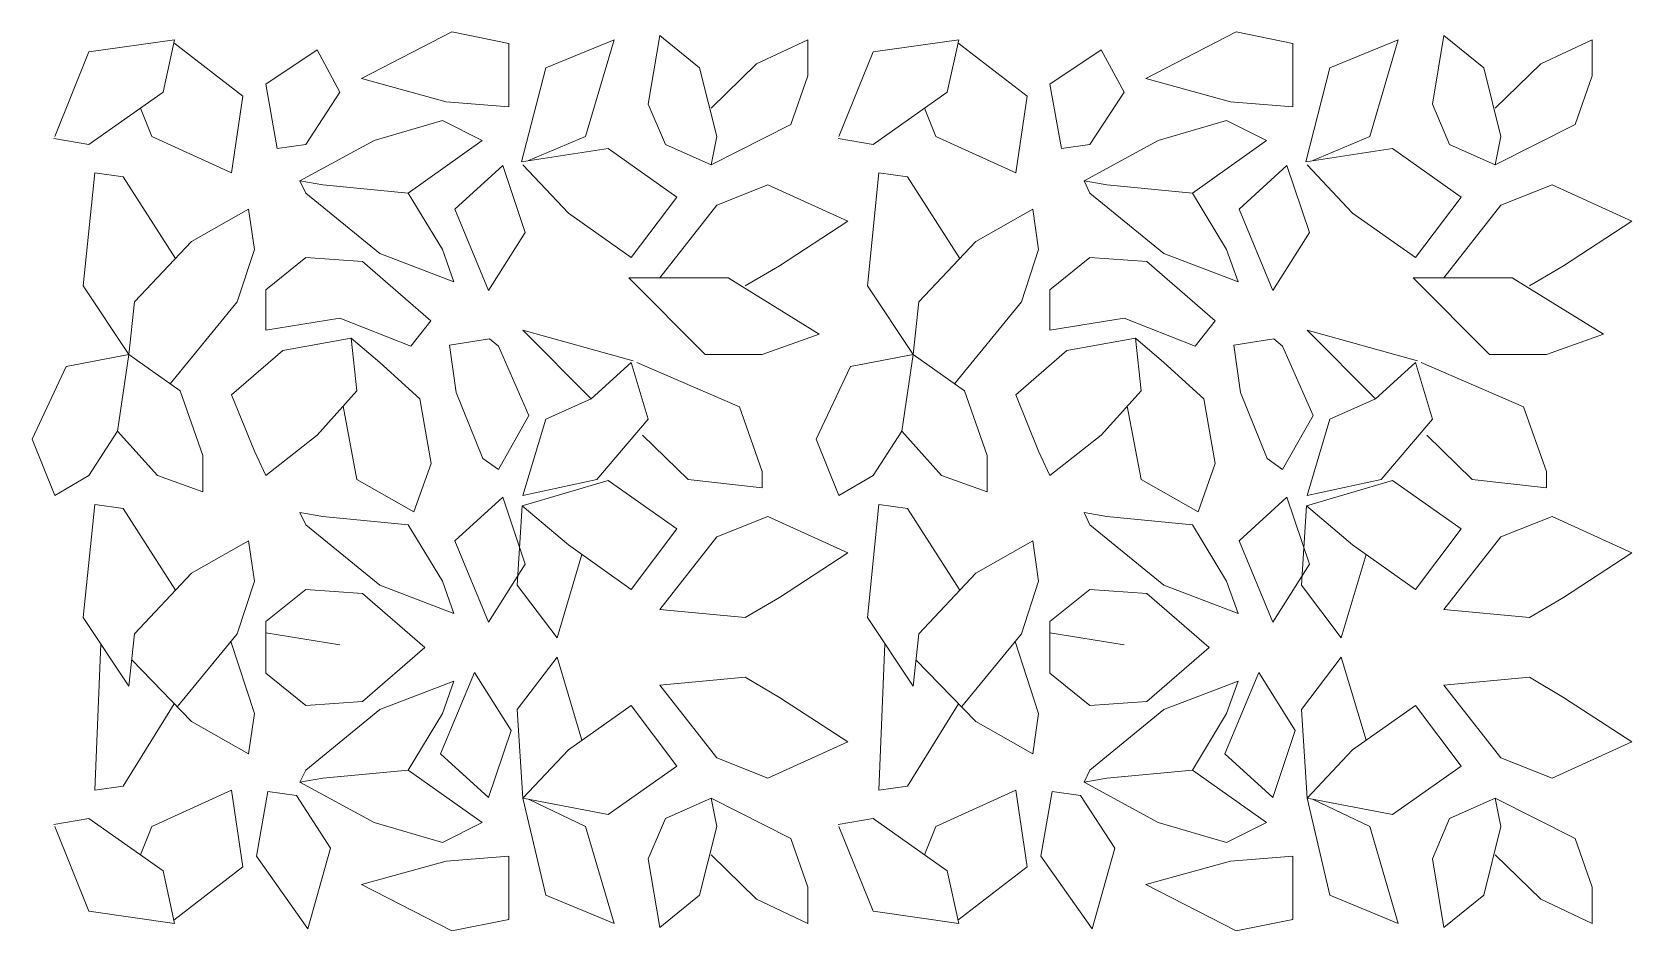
# Model space of a CAD drawing. Header units: millimetres. Extents: x 66.436 to 67.084, y 160.648 to 161.012.
import ezdxf

# ---------------------------------------------------------------- set-up
doc = ezdxf.new("R2010")
doc.units = ezdxf.units.MM
doc.layers.add('SIEPE', color=94, linetype='Continuous', lineweight=9)

# ---------------------------------------------------------------- blocks, each defined once
blk = doc.blocks.new('*U51')
at = {"color": 0}
for p, q in [((0.0443, 0.7), (0.1109, 0.7094)), ((0.1109, 0.7094), (0.102, 0.6686)), ((0.3267, 0.7154), (0.2564, 0.6792)), ((0.3709, 0.7063), (0.3267, 0.7154)), ((0.3996, 0.6875), (0.4528, 0.7094)), ((0.4528, 0.7094), (0.4306, 0.6341)), ((0.4794, 0.6592), (0.4883, 0.7126)), ((0.4883, 0.7126), (0.5193, 0.6875)), ((0.6036, 0.7094), (0.5636, 0.6906)), ((0.6036, 0.6812), (0.6036, 0.7094)), ((0.6543, 0.7), (0.7209, 0.7094)), ((0.7209, 0.7094), (0.712, 0.6686)), ((0.9367, 0.7154), (0.8664, 0.6792)), ((0.9809, 0.7063), (0.9367, 0.7154)), ((1.0096, 0.6875), (1.0628, 0.7094)), ((1.0628, 0.7094), (1.0406, 0.6341)), ((1.0894, 0.6592), (1.0983, 0.7126)), ((1.0983, 0.7126), (1.1293, 0.6875)), ((1.2136, 0.7094), (1.1736, 0.6906)), ((1.2136, 0.6812), (1.2136, 0.7094)), ((0.0177, 0.6341), (0.0443, 0.7)), ((0.1103, 0.707), (0.1641, 0.6655)), ((0.1818, 0.6749), (0.2217, 0.7014)), ((0.2217, 0.7014), (0.2395, 0.6686)), ((0.3709, 0.6572), (0.3709, 0.7063)), ((0.6277, 0.6341), (0.6543, 0.7)), ((0.7203, 0.707), (0.7741, 0.6655)), ((0.7918, 0.6749), (0.8317, 0.7014)), ((0.8317, 0.7014), (0.8495, 0.6686)), ((0.9809, 0.6572), (0.9809, 0.7063)), ((0.3996, 0.6875), (0.3808, 0.6144)), ((0.5193, 0.6875), (0.5326, 0.6341)), ((0.5636, 0.6906), (0.5282, 0.6561)), ((1.0096, 0.6875), (0.9908, 0.6144)), ((1.1293, 0.6875), (1.1426, 0.6341)), ((1.1736, 0.6906), (1.1382, 0.6561)), ((0.1907, 0.6247), (0.1818, 0.6749)), ((0.2564, 0.6792), (0.3223, 0.6611)), ((0.5903, 0.6435), (0.6036, 0.6812)), ((0.8007, 0.6247), (0.7918, 0.6749)), ((0.8664, 0.6792), (0.9323, 0.6611)), ((1.2003, 0.6435), (1.2136, 0.6812)), ((0.102, 0.6686), (0.0443, 0.6278)), ((0.1641, 0.6655), (0.1552, 0.6058)), ((0.2395, 0.6686), (0.2129, 0.6278)), ((0.3223, 0.6611), (0.3709, 0.6572)), ((0.712, 0.6686), (0.6543, 0.6278)), ((0.7741, 0.6655), (0.7652, 0.6058)), ((0.8495, 0.6686), (0.8229, 0.6278)), ((0.9323, 0.6611), (0.9809, 0.6572)), ((0.0931, 0.6341), (0.0843, 0.6561)), ((0.4927, 0.6278), (0.4794, 0.6592)), ((0.7031, 0.6341), (0.6943, 0.6561)), ((1.1027, 0.6278), (1.0894, 0.6592)), ((0.2661, 0.6309), (0.3193, 0.6466)), ((0.3193, 0.6466), (0.3503, 0.6309)), ((0.5282, 0.6121), (0.5903, 0.6435)), ((0.8761, 0.6309), (0.9293, 0.6466)), ((0.9293, 0.6466), (0.9603, 0.6309)), ((1.1382, 0.6121), (1.2003, 0.6435)), ((0.0171, 0.6326), (0.0443, 0.6278)), ((0.1552, 0.6058), (0.0931, 0.6341)), ((0.2129, 0.6278), (0.1907, 0.6247)), ((0.2084, 0.5996), (0.2661, 0.6309)), ((0.3503, 0.6309), (0.2927, 0.5901)), ((0.4483, 0.6247), (0.3808, 0.6144)), ((0.4306, 0.6341), (0.3863, 0.6153)), ((0.4483, 0.6247), (0.5016, 0.587)), ((0.5282, 0.6121), (0.4927, 0.6278)), ((0.5326, 0.6341), (0.5282, 0.6121)), ((0.6271, 0.6326), (0.6543, 0.6278)), ((0.7652, 0.6058), (0.7031, 0.6341)), ((0.8229, 0.6278), (0.8007, 0.6247)), ((0.8184, 0.5996), (0.8761, 0.6309)), ((0.9603, 0.6309), (0.9027, 0.5901)), ((1.0583, 0.6247), (0.9908, 0.6144)), ((1.0406, 0.6341), (0.9963, 0.6153)), ((1.0583, 0.6247), (1.1116, 0.587)), ((1.1382, 0.6121), (1.1027, 0.6278)), ((1.1426, 0.6341), (1.1382, 0.6121)), ((0.3662, 0.6114), (0.3289, 0.5775)), ((0.3837, 0.5595), (0.3662, 0.6114)), ((0.4173, 0.5744), (0.3818, 0.6121)), ((0.9762, 0.6114), (0.9389, 0.5775)), ((0.9937, 0.5595), (0.9762, 0.6114)), ((1.0273, 0.5744), (0.9918, 0.6121)), ((0.0488, 0.6058), (0.0399, 0.5179)), ((0.071, 0.6027), (0.0488, 0.6058)), ((0.1117, 0.5392), (0.071, 0.6027)), ((0.2262, 0.5964), (0.2084, 0.5996)), ((0.2129, 0.5901), (0.2084, 0.5996)), ((0.6588, 0.6058), (0.6499, 0.5179)), ((0.681, 0.6027), (0.6588, 0.6058)), ((0.7217, 0.5392), (0.681, 0.6027)), ((0.8362, 0.5964), (0.8184, 0.5996)), ((0.8229, 0.5901), (0.8184, 0.5996)), ((0.2705, 0.543), (0.2129, 0.5901)), ((0.2927, 0.5901), (0.2262, 0.5964)), ((0.2927, 0.5901), (0.3193, 0.5462)), ((0.5016, 0.587), (0.4661, 0.5399)), ((0.5326, 0.5807), (0.5725, 0.5964)), ((0.5725, 0.5964), (0.6346, 0.5682)), ((0.8805, 0.543), (0.8229, 0.5901)), ((0.9027, 0.5901), (0.8362, 0.5964)), ((0.9027, 0.5901), (0.9293, 0.5462)), ((1.1116, 0.587), (1.0761, 0.5399)), ((1.1426, 0.5807), (1.1825, 0.5964)), ((1.1825, 0.5964), (1.2446, 0.5682)), ((0.1242, 0.5525), (0.1685, 0.5776)), ((0.1685, 0.5776), (0.173, 0.5462)), ((0.3289, 0.5775), (0.3552, 0.5143)), ((0.4661, 0.5399), (0.4173, 0.5744)), ((0.4883, 0.5242), (0.5326, 0.5807)), ((0.7342, 0.5525), (0.7785, 0.5776)), ((0.7785, 0.5776), (0.783, 0.5462)), ((0.9389, 0.5775), (0.9652, 0.5143)), ((1.0761, 0.5399), (1.0273, 0.5744)), ((1.0983, 0.5242), (1.1426, 0.5807)), ((0.6346, 0.5682), (0.5814, 0.5336)), ((1.2446, 0.5682), (1.1914, 0.5336)), ((0.0798, 0.5054), (0.1242, 0.5525)), ((0.3552, 0.5143), (0.3837, 0.5595)), ((0.6898, 0.5054), (0.7342, 0.5525)), ((0.9652, 0.5143), (0.9937, 0.5595)), ((0.173, 0.5462), (0.1596, 0.5054)), ((0.2129, 0.5399), (0.1818, 0.5148)), ((0.2572, 0.5368), (0.2129, 0.5399)), ((0.3103, 0.4906), (0.2572, 0.5368)), ((0.3282, 0.5211), (0.2705, 0.543)), ((0.3193, 0.5462), (0.3282, 0.5211)), ((0.783, 0.5462), (0.7696, 0.5054)), ((0.8229, 0.5399), (0.7918, 0.5148)), ((0.8672, 0.5368), (0.8229, 0.5399)), ((0.9203, 0.4906), (0.8672, 0.5368)), ((0.9382, 0.5211), (0.8805, 0.543)), ((0.9293, 0.5462), (0.9382, 0.5211)), ((0.4643, 0.5242), (0.5237, 0.4645)), ((0.4643, 0.5242), (0.5415, 0.5242)), ((0.6124, 0.4802), (0.5415, 0.5242)), ((0.5814, 0.5336), (0.5548, 0.5179)), ((1.0743, 0.5242), (1.1337, 0.4645)), ((1.0743, 0.5242), (1.1515, 0.5242)), ((1.2224, 0.4802), (1.1515, 0.5242)), ((1.1914, 0.5336), (1.1648, 0.5179)), ((0.0399, 0.5179), (0.0754, 0.4645)), ((0.1818, 0.5148), (0.1818, 0.4834)), ((0.6499, 0.5179), (0.6854, 0.4645)), ((0.7918, 0.5148), (0.7918, 0.4834)), ((0.0754, 0.4645), (0.0798, 0.5054)), ((0.1076, 0.4417), (0.1596, 0.5054)), ((0.6854, 0.4645), (0.6898, 0.5054)), ((0.7176, 0.4417), (0.7696, 0.5054)), ((0.1818, 0.4834), (0.2395, 0.4928)), ((0.2947, 0.471), (0.2395, 0.4928)), ((0.3103, 0.4906), (0.2947, 0.471)), ((0.7918, 0.4834), (0.8495, 0.4928)), ((0.9047, 0.471), (0.8495, 0.4928)), ((0.9203, 0.4906), (0.9047, 0.471)), ((0.2483, 0.4771), (0.1951, 0.4677)), ((0.2528, 0.4363), (0.2483, 0.4771)), ((0.2483, 0.4771), (0.2705, 0.4583)), ((0.356, 0.4767), (0.3248, 0.4718)), ((0.3628, 0.4711), (0.356, 0.4767)), ((0.3818, 0.4834), (0.435, 0.43)), ((0.4677, 0.4597), (0.3818, 0.4834)), ((0.5681, 0.4645), (0.6124, 0.4802)), ((0.8583, 0.4771), (0.8051, 0.4677)), ((0.8628, 0.4363), (0.8583, 0.4771)), ((0.8583, 0.4771), (0.8805, 0.4583)), ((0.966, 0.4767), (0.9348, 0.4718)), ((0.9728, 0.4711), (0.966, 0.4767)), ((0.9918, 0.4834), (1.045, 0.43)), ((1.0777, 0.4597), (0.9918, 0.4834)), ((1.1781, 0.4645), (1.2224, 0.4802)), ((0.0266, 0.4551), (0.0754, 0.4645)), ((0.0665, 0.4049), (0.0754, 0.4645)), ((0.0754, 0.4645), (0.1153, 0.4363)), ((0.1951, 0.4677), (0.1552, 0.4331)), ((0.3248, 0.4718), (0.33, 0.435)), ((0.3628, 0.4711), (0.3865, 0.4171)), ((0.5237, 0.4645), (0.5681, 0.4645)), ((0.6366, 0.4551), (0.6854, 0.4645)), ((0.6765, 0.4049), (0.6854, 0.4645)), ((0.6854, 0.4645), (0.7253, 0.4363)), ((0.8051, 0.4677), (0.7652, 0.4331)), ((0.9348, 0.4718), (0.94, 0.435)), ((0.9728, 0.4711), (0.9965, 0.4171)), ((1.1337, 0.4645), (1.1781, 0.4645)), ((0, 0.3986), (0.0266, 0.4551)), ((0.3016, 0.43), (0.2705, 0.4583)), ((0.435, 0.43), (0.4661, 0.4583)), ((0.4661, 0.4583), (0.4794, 0.4143)), ((0.4705, 0.4583), (0.5503, 0.4237)), ((0.61, 0.3986), (0.6366, 0.4551)), ((0.9116, 0.43), (0.8805, 0.4583)), ((1.045, 0.43), (1.0761, 0.4583)), ((1.0761, 0.4583), (1.0894, 0.4143)), ((1.0805, 0.4583), (1.1603, 0.4237)), ((0.1153, 0.4363), (0.133, 0.386)), ((0.2217, 0.4017), (0.2528, 0.4363)), ((0.7253, 0.4363), (0.743, 0.386)), ((0.8317, 0.4017), (0.8628, 0.4363)), ((0.1552, 0.4331), (0.173, 0.3892)), ((0.242, 0.4243), (0.2528, 0.3672)), ((0.3104, 0.3798), (0.3016, 0.43)), ((0.33, 0.435), (0.3508, 0.3835)), ((0.3996, 0.4143), (0.435, 0.43)), ((0.5503, 0.4237), (0.5681, 0.3735)), ((0.7652, 0.4331), (0.783, 0.3892)), ((0.852, 0.4243), (0.8628, 0.3672)), ((0.9204, 0.3798), (0.9116, 0.43)), ((0.94, 0.435), (0.9608, 0.3835)), ((1.0096, 0.4143), (1.045, 0.43)), ((1.1603, 0.4237), (1.1781, 0.3735)), ((0.3865, 0.4171), (0.3628, 0.3751)), ((0.3818, 0.3547), (0.3996, 0.4143)), ((0.4794, 0.4143), (0.4395, 0.3672)), ((0.9965, 0.4171), (0.9728, 0.3751)), ((0.9918, 0.3547), (1.0096, 0.4143)), ((1.0894, 0.4143), (1.0495, 0.3672)), ((0.0177, 0.3547), (0, 0.3986)), ((0.0665, 0.4049), (0.0443, 0.3703)), ((0.0976, 0.3703), (0.0665, 0.4049)), ((0.1818, 0.3703), (0.2217, 0.4017)), ((0.5104, 0.3672), (0.475, 0.4017)), ((0.6277, 0.3547), (0.61, 0.3986)), ((0.6765, 0.4049), (0.6543, 0.3703)), ((0.7076, 0.3703), (0.6765, 0.4049)), ((0.7918, 0.3703), (0.8317, 0.4017)), ((1.1204, 0.3672), (1.085, 0.4017)), ((0.133, 0.386), (0.133, 0.3578)), ((0.173, 0.3892), (0.1818, 0.3703)), ((0.743, 0.386), (0.743, 0.3578)), ((0.783, 0.3892), (0.7918, 0.3703)), ((0.2971, 0.3421), (0.3104, 0.3798)), ((0.3508, 0.3835), (0.3628, 0.3751)), ((0.5681, 0.3735), (0.5681, 0.3609)), ((0.9071, 0.3421), (0.9204, 0.3798)), ((0.9608, 0.3835), (0.9728, 0.3751)), ((1.1781, 0.3735), (1.1781, 0.3609)), ((0.0443, 0.3703), (0.0177, 0.3547)), ((0.133, 0.3578), (0.0976, 0.3703)), ((0.2528, 0.3672), (0.2971, 0.3421)), ((0.4483, 0.3666), (0.3814, 0.3468)), ((0.4395, 0.3672), (0.3818, 0.3547)), ((0.4483, 0.3666), (0.5016, 0.3289)), ((0.5681, 0.3609), (0.5104, 0.3672)), ((0.6543, 0.3703), (0.6277, 0.3547)), ((0.743, 0.3578), (0.7076, 0.3703)), ((0.8628, 0.3672), (0.9071, 0.3421)), ((1.0583, 0.3666), (0.9914, 0.3468)), ((1.0495, 0.3672), (0.9918, 0.3547)), ((1.0583, 0.3666), (1.1116, 0.3289)), ((1.1781, 0.3609), (1.1204, 0.3672)), ((0.3662, 0.3534), (0.3289, 0.3195)), ((0.3837, 0.3014), (0.3662, 0.3534)), ((0.9762, 0.3534), (0.9389, 0.3195)), ((0.9937, 0.3014), (0.9762, 0.3534)), ((0.0488, 0.3478), (0.0399, 0.2599)), ((0.071, 0.3446), (0.0488, 0.3478)), ((0.1117, 0.2812), (0.071, 0.3446)), ((0.2262, 0.3384), (0.2084, 0.3415)), ((0.2129, 0.3321), (0.2084, 0.3415)), ((0.2927, 0.3321), (0.2262, 0.3384)), ((0.3814, 0.3468), (0.3774, 0.285)), ((0.4173, 0.3164), (0.3814, 0.3468)), ((0.5326, 0.3227), (0.5725, 0.3384)), ((0.5725, 0.3384), (0.6346, 0.3101)), ((0.6588, 0.3478), (0.6499, 0.2599)), ((0.681, 0.3446), (0.6588, 0.3478)), ((0.7217, 0.2812), (0.681, 0.3446)), ((0.8362, 0.3384), (0.8184, 0.3415)), ((0.8229, 0.3321), (0.8184, 0.3415)), ((0.9027, 0.3321), (0.8362, 0.3384)), ((0.9914, 0.3468), (0.9874, 0.285)), ((1.0273, 0.3164), (0.9914, 0.3468)), ((1.1426, 0.3227), (1.1825, 0.3384)), ((1.1825, 0.3384), (1.2446, 0.3101)), ((0.2705, 0.285), (0.2129, 0.3321)), ((0.2927, 0.3321), (0.3193, 0.2881)), ((0.5016, 0.3289), (0.4661, 0.2818)), ((0.8805, 0.285), (0.8229, 0.3321)), ((0.9027, 0.3321), (0.9293, 0.2881)), ((1.1116, 0.3289), (1.0761, 0.2818)), ((0.1242, 0.2944), (0.1685, 0.3195)), ((0.1685, 0.3195), (0.173, 0.2881)), ((0.3289, 0.3195), (0.3552, 0.2562)), ((0.4661, 0.2818), (0.4173, 0.3164)), ((0.4883, 0.2661), (0.5326, 0.3227)), ((0.7342, 0.2944), (0.7785, 0.3195)), ((0.7785, 0.3195), (0.783, 0.2881)), ((0.9389, 0.3195), (0.9652, 0.2562)), ((1.0761, 0.2818), (1.0273, 0.3164)), ((1.0983, 0.2661), (1.1426, 0.3227)), ((0.3552, 0.2562), (0.3837, 0.3014)), ((0.4277, 0.309), (0.4084, 0.2442)), ((0.6346, 0.3101), (0.5814, 0.2756)), ((0.9652, 0.2562), (0.9937, 0.3014)), ((1.0377, 0.309), (1.0184, 0.2442)), ((1.2446, 0.3101), (1.1914, 0.2756)), ((0.0798, 0.2473), (0.1242, 0.2944)), ((0.173, 0.2881), (0.1596, 0.2473)), ((0.3193, 0.2881), (0.3282, 0.263)), ((0.6898, 0.2473), (0.7342, 0.2944)), ((0.783, 0.2881), (0.7696, 0.2473)), ((0.9293, 0.2881), (0.9382, 0.263)), ((0.2129, 0.2818), (0.1818, 0.2567)), ((0.2572, 0.2787), (0.2129, 0.2818)), ((0.3056, 0.2367), (0.2572, 0.2787)), ((0.3282, 0.263), (0.2705, 0.285)), ((0.3774, 0.285), (0.4084, 0.2442)), ((0.5814, 0.2756), (0.5548, 0.2599)), ((0.8229, 0.2818), (0.7918, 0.2567)), ((0.8672, 0.2787), (0.8229, 0.2818)), ((0.9156, 0.2367), (0.8672, 0.2787)), ((0.9382, 0.263), (0.8805, 0.285)), ((0.9874, 0.285), (1.0184, 0.2442)), ((1.1914, 0.2756), (1.1648, 0.2599)), ((0.4883, 0.2661), (0.5548, 0.2599)), ((1.0983, 0.2661), (1.1648, 0.2599)), ((0.0399, 0.2599), (0.0754, 0.2065)), ((0.1818, 0.2567), (0.1818, 0.2253)), ((0.6499, 0.2599), (0.6854, 0.2065)), ((0.7918, 0.2567), (0.7918, 0.2253)), ((0.0488, 0.1256), (0.0535, 0.2395)), ((0.0754, 0.2065), (0.0798, 0.2473)), ((0.1133, 0.1906), (0.1596, 0.2473)), ((0.173, 0.1852), (0.1547, 0.2412)), ((0.1818, 0.248), (0.2395, 0.2386)), ((0.1818, 0.2166), (0.1818, 0.248)), ((0.3056, 0.2367), (0.2572, 0.1947)), ((0.6588, 0.1256), (0.6635, 0.2395)), ((0.6854, 0.2065), (0.6898, 0.2473)), ((0.7233, 0.1906), (0.7696, 0.2473)), ((0.783, 0.1852), (0.7647, 0.2412)), ((0.7918, 0.248), (0.8495, 0.2386)), ((0.7918, 0.2166), (0.7918, 0.248)), ((0.9156, 0.2367), (0.8672, 0.1947)), ((0.0776, 0.2269), (0.1242, 0.179)), ((0.3774, 0.1884), (0.4084, 0.2292)), ((0.4277, 0.1644), (0.4084, 0.2292)), ((0.6876, 0.2269), (0.7342, 0.179)), ((0.9874, 0.1884), (1.0184, 0.2292)), ((1.0377, 0.1644), (1.0184, 0.2292)), ((0.2129, 0.1915), (0.1818, 0.2166)), ((0.3178, 0.1539), (0.3442, 0.2171)), ((0.3442, 0.2171), (0.3727, 0.1719)), ((0.4883, 0.2072), (0.5548, 0.2135)), ((0.5814, 0.1978), (0.5548, 0.2135)), ((0.8229, 0.1915), (0.7918, 0.2166)), ((0.9278, 0.1539), (0.9542, 0.2171)), ((0.9542, 0.2171), (0.9827, 0.1719)), ((1.0983, 0.2072), (1.1648, 0.2135)), ((1.1914, 0.1978), (1.1648, 0.2135)), ((0.3282, 0.2104), (0.2705, 0.1884)), ((0.3193, 0.1852), (0.3282, 0.2104)), ((0.4883, 0.2072), (0.5326, 0.1507)), ((0.9382, 0.2104), (0.8805, 0.1884)), ((0.9293, 0.1852), (0.9382, 0.2104)), ((1.0983, 0.2072), (1.1426, 0.1507)), ((0.1106, 0.1929), (0.071, 0.1287)), ((0.2572, 0.1947), (0.2129, 0.1915)), ((0.2705, 0.1884), (0.2129, 0.1413)), ((0.3818, 0.1193), (0.3774, 0.1884)), ((0.4661, 0.1915), (0.4173, 0.157)), ((0.5016, 0.1444), (0.4661, 0.1915)), ((0.6346, 0.1633), (0.5814, 0.1978)), ((0.7206, 0.1929), (0.681, 0.1287)), ((0.8672, 0.1947), (0.8229, 0.1915)), ((0.8805, 0.1884), (0.8229, 0.1413)), ((0.9918, 0.1193), (0.9874, 0.1884)), ((1.0761, 0.1915), (1.0273, 0.157)), ((1.1116, 0.1444), (1.0761, 0.1915)), ((1.2446, 0.1633), (1.1914, 0.1978)), ((0.1242, 0.179), (0.1685, 0.1538)), ((0.1685, 0.1538), (0.173, 0.1852)), ((0.2927, 0.1413), (0.3193, 0.1852)), ((0.7342, 0.179), (0.7785, 0.1538)), ((0.7785, 0.1538), (0.783, 0.1852)), ((0.9027, 0.1413), (0.9293, 0.1852)), ((0.3727, 0.1719), (0.3551, 0.12)), ((0.5725, 0.135), (0.6346, 0.1633)), ((0.9827, 0.1719), (0.9651, 0.12)), ((1.1825, 0.135), (1.2446, 0.1633)), ((0.3551, 0.12), (0.3178, 0.1539)), ((0.4173, 0.157), (0.3818, 0.1193)), ((0.5326, 0.1507), (0.5725, 0.135)), ((0.9651, 0.12), (0.9278, 0.1539)), ((1.0273, 0.157), (0.9918, 0.1193)), ((1.1426, 0.1507), (1.1825, 0.135)), ((0.2129, 0.1413), (0.2084, 0.1319)), ((0.2927, 0.1413), (0.2262, 0.135)), ((0.3503, 0.1005), (0.2927, 0.1413)), ((0.4483, 0.1068), (0.5016, 0.1444)), ((0.8229, 0.1413), (0.8184, 0.1319)), ((0.9027, 0.1413), (0.8362, 0.135)), ((0.9603, 0.1005), (0.9027, 0.1413)), ((1.0583, 0.1068), (1.1116, 0.1444)), ((0.071, 0.1287), (0.0488, 0.1256)), ((0.1552, 0.1256), (0.0931, 0.0973)), ((0.1641, 0.0659), (0.1552, 0.1256)), ((0.1835, 0.1246), (0.1747, 0.0744)), ((0.2057, 0.1215), (0.1835, 0.1246)), ((0.2262, 0.135), (0.2084, 0.1319)), ((0.2084, 0.1319), (0.2661, 0.1005)), ((0.681, 0.1287), (0.6588, 0.1256)), ((0.7652, 0.1256), (0.7031, 0.0973)), ((0.7741, 0.0659), (0.7652, 0.1256)), ((0.7935, 0.1246), (0.7847, 0.0744)), ((0.8157, 0.1215), (0.7935, 0.1246)), ((0.8362, 0.135), (0.8184, 0.1319)), ((0.8184, 0.1319), (0.8761, 0.1005)), ((0.2323, 0.0806), (0.2057, 0.1215)), ((0.3996, 0.044), (0.3818, 0.1193)), ((0.4483, 0.1068), (0.3818, 0.1193)), ((0.4306, 0.0973), (0.3867, 0.1184)), ((0.5282, 0.1193), (0.4927, 0.1036)), ((0.5326, 0.0973), (0.5282, 0.1193)), ((0.5282, 0.1193), (0.5903, 0.0879)), ((0.8423, 0.0806), (0.8157, 0.1215)), ((1.0096, 0.044), (0.9918, 0.1193)), ((1.0583, 0.1068), (0.9918, 0.1193)), ((1.0406, 0.0973), (0.9967, 0.1184)), ((1.1382, 0.1193), (1.1027, 0.1036)), ((1.1426, 0.0973), (1.1382, 0.1193)), ((1.1382, 0.1193), (1.2003, 0.0879)), ((0.0171, 0.0988), (0.0443, 0.1036)), ((0.102, 0.0628), (0.0443, 0.1036)), ((0.2661, 0.1005), (0.3193, 0.0848)), ((0.3193, 0.0848), (0.3503, 0.1005)), ((0.4927, 0.1036), (0.4794, 0.0722)), ((0.6271, 0.0988), (0.6543, 0.1036)), ((0.712, 0.0628), (0.6543, 0.1036)), ((0.8761, 0.1005), (0.9293, 0.0848)), ((0.9293, 0.0848), (0.9603, 0.1005)), ((1.1027, 0.1036), (1.0894, 0.0722)), ((0.0177, 0.0973), (0.0443, 0.0314)), ((0.0931, 0.0973), (0.0843, 0.0754)), ((0.4528, 0.022), (0.4306, 0.0973)), ((0.5193, 0.044), (0.5326, 0.0973)), ((0.5903, 0.0879), (0.6036, 0.0502)), ((0.6277, 0.0973), (0.6543, 0.0314)), ((0.7031, 0.0973), (0.6943, 0.0754)), ((1.0628, 0.022), (1.0406, 0.0973)), ((1.1293, 0.044), (1.1426, 0.0973)), ((1.2003, 0.0879), (1.2136, 0.0502)), ((0.2146, 0.0178), (0.2323, 0.0806)), ((0.5636, 0.0408), (0.5282, 0.0754)), ((0.8246, 0.0178), (0.8423, 0.0806)), ((1.1736, 0.0408), (1.1382, 0.0754)), ((0.1109, 0.022), (0.102, 0.0628)), ((0.1103, 0.0244), (0.1641, 0.0659)), ((0.1747, 0.0744), (0.2146, 0.0178)), ((0.2564, 0.0522), (0.3223, 0.0703)), ((0.3223, 0.0703), (0.3709, 0.0743)), ((0.3709, 0.0743), (0.3709, 0.0251)), ((0.4794, 0.0722), (0.4883, 0.0188)), ((0.7209, 0.022), (0.712, 0.0628)), ((0.7203, 0.0244), (0.7741, 0.0659)), ((0.7847, 0.0744), (0.8246, 0.0178)), ((0.8664, 0.0522), (0.9323, 0.0703)), ((0.9323, 0.0703), (0.9809, 0.0743)), ((0.9809, 0.0743), (0.9809, 0.0251)), ((1.0894, 0.0722), (1.0983, 0.0188)), ((0.3267, 0.0161), (0.2564, 0.0522)), ((0.6036, 0.0502), (0.6036, 0.022)), ((0.9367, 0.0161), (0.8664, 0.0522)), ((1.2136, 0.0502), (1.2136, 0.022)), ((0.3996, 0.044), (0.4528, 0.022)), ((0.4883, 0.0188), (0.5193, 0.044)), ((0.6036, 0.022), (0.5636, 0.0408)), ((1.0096, 0.044), (1.0628, 0.022)), ((1.0983, 0.0188), (1.1293, 0.044)), ((1.2136, 0.022), (1.1736, 0.0408)), ((0.0443, 0.0314), (0.1109, 0.022)), ((0.3709, 0.0251), (0.3267, 0.0161)), ((0.6543, 0.0314), (0.7209, 0.022)), ((0.9809, 0.0251), (0.9367, 0.0161))]:
    blk.add_line(p, q, dxfattribs=at)

msp = doc.modelspace()

# ---------------------------------------------------------------- block references
at = {"layer": 'SIEPE', "xscale": 0.5206821540846656, "yscale": 0.5206821540846656, "zscale": 0.5206821540846656}
msp.add_blockref('*U51', (66.43568, 160.63963), dxfattribs=at)

doc.saveas('drawing.dxf')
